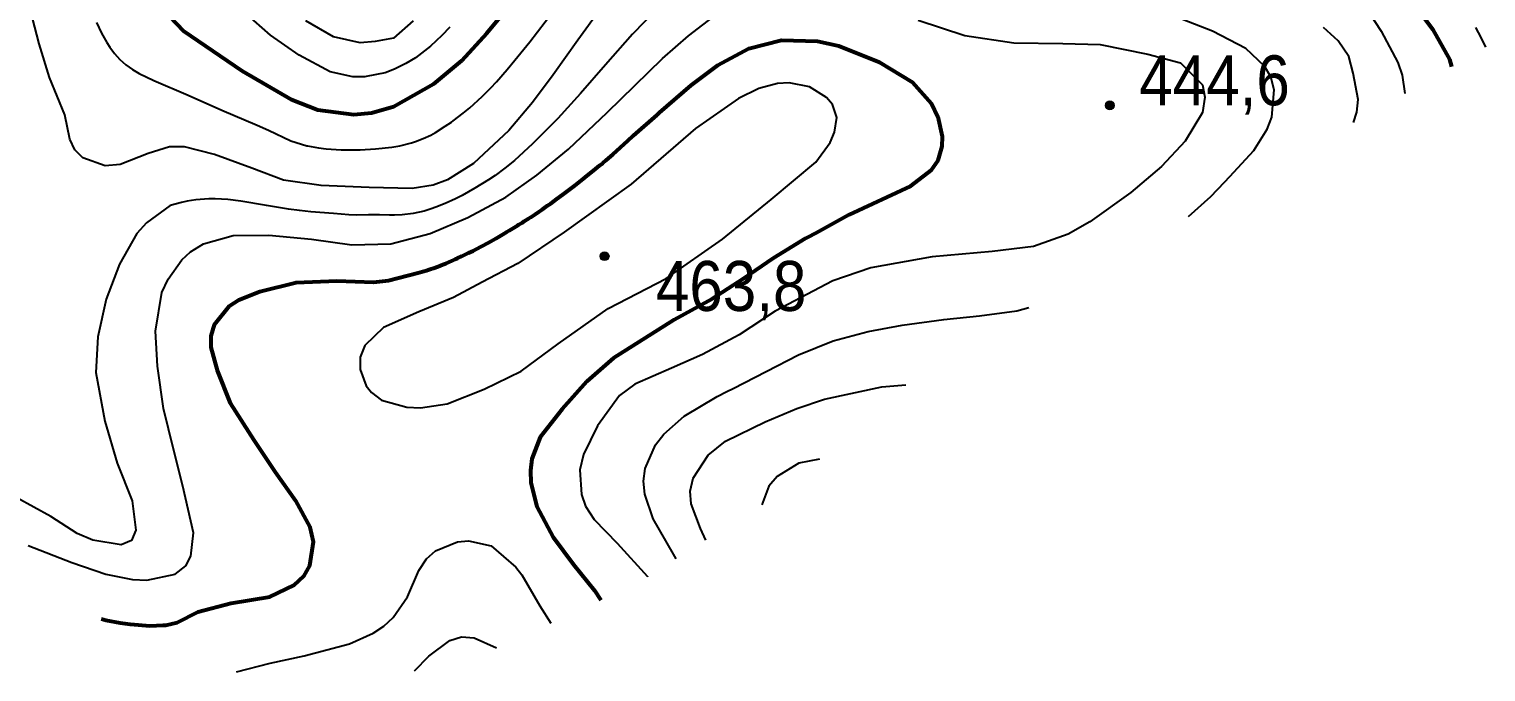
# Model space of a CAD drawing. Header units: metres. Extents: x 549268 to 556659, y 1838059 to 1844558.
# Drawn here: x 554968.8 to 555464.3, y 1838059.4 to 1838278 of the extents above; entities that cross this region are included whole.
import ezdxf

# ---------------------------------------------------------------- set-up
doc = ezdxf.new("R2010")
doc.units = ezdxf.units.M
doc.header["$LTSCALE"] = 0.8
for name, color, linetype, lineweight in [('1', 7, 'Continuous', 25), ('2', 7, 'Continuous', 53), ('5', 7, 'Continuous', 13)]:
    doc.layers.add(name, color=color, linetype=linetype, lineweight=lineweight)

msp = doc.modelspace()

# ---------------------------------------------------------------- hatches: boundary and pattern name
at = {"layer": '5'}
for points in [[(555337.94, 1838252.08, 1), (555334.94, 1838252.08, 1)], [(555166.07, 1838200.77, 1), (555163.07, 1838200.77, 1)]]:
    msp.add_hatch(color=256, dxfattribs=at).paths.add_polyline_path(points)

# ---------------------------------------------------------------- linework, layer by layer
at = {"layer": '1'}
for points in [[(555263.7, 1838367.27), (555267.13, 1838365.03), (555272.39, 1838358.59), (555279.7, 1838342.64), (555286.76, 1838333.41), (555295, 1838325.57), (555305.2, 1838320.31), (555311.82, 1838318.55), (555312.56, 1838318.41), (555325.29, 1838317.16), (555336.81, 1838316.81), (555350.39, 1838315.75), (555364.13, 1838313.63), (555375.82, 1838311.03), (555387.63, 1838307.72), (555399.21, 1838304), (555411.4, 1838298.27), (555420.03, 1838290.18), (555421.91, 1838287.7), (555422.29, 1838287.16), (555428.77, 1838277.36), (555434.45, 1838266.7), (555435.86, 1838262.38), (555436.73, 1838256.17)], [(555163.31, 1838285.02), (555155.45, 1838274.21), (555147.1, 1838262.48), (555140.1, 1838253.08), (555131.94, 1838243.56), (555120.03, 1838232.31), (555111.09, 1838226.75), (555106.23, 1838224.94), (555099.15, 1838223.79), (555084.51, 1838224.14), (555068.21, 1838224.87), (555055.37, 1838226.62), (555044.58, 1838230.73), (555031.88, 1838235.38), (555021.62, 1838237.99), (555016.52, 1838237.97), (555009.32, 1838235.7), (554999.73, 1838231.95), (554994.72, 1838231.47), (554987.12, 1838234.19), (554984.34, 1838236.93), (554982.67, 1838240.59), (554980.98, 1838248.84), (554975.76, 1838261.57), (554972.18, 1838272.99), (554969.92, 1838281.68)], [(554991.74, 1838280.23), (554993.43, 1838276.64), (554995.23, 1838273.44), (554996.23, 1838271.89), (554997.86, 1838269.68), (554999.69, 1838267.65), (555000.67, 1838266.72), (555001.71, 1838265.86), (555003.93, 1838264.3), (555006.3, 1838262.93), (555011.26, 1838260.54), (555022.88, 1838255.51), (555034.36, 1838250.41), (555046.37, 1838245.38), (555050.22, 1838243.67), (555057.82, 1838240.05), (555063.28, 1838238.34), (555063.5, 1838238.29), (555067.29, 1838237.6), (555069.84, 1838237.3), (555074.97, 1838236.99), (555078.85, 1838236.95), (555081.44, 1838237), (555086.62, 1838237.28), (555092.17, 1838237.86), (555094.91, 1838238.32), (555098.93, 1838239.31), (555100.26, 1838239.75), (555102.87, 1838240.77), (555105.41, 1838241.99), (555107.07, 1838242.91), (555110.31, 1838244.97), (555112.49, 1838246.41), (555113.09, 1838246.83), (555116.51, 1838249.41), (555118.7, 1838251.24), (555122.91, 1838255.12), (555125.87, 1838258.09), (555127.78, 1838260.12), (555131.48, 1838264.3), (555134.07, 1838267.4), (555139.09, 1838273.73), (555146.93, 1838283.9)], [(555182.34, 1838284.76), (555174.07, 1838276.26), (555164.93, 1838265.89), (555156.37, 1838256.16), (555148.62, 1838247.6), (555140.77, 1838239.7), (555140.06, 1838239.02), (555133.9, 1838233.34), (555130.67, 1838230.68), (555127.38, 1838228.27), (555125.11, 1838226.75), (555120.47, 1838223.89), (555116.07, 1838221.42), (555113.82, 1838220.26), (555110.38, 1838218.67), (555107.2, 1838217.42), (555105.59, 1838216.87), (555103.14, 1838216.15), (555099.41, 1838215.32), (555095.66, 1838214.84), (555093.14, 1838214.7), (555091.44, 1838214.69), (555088.02, 1838214.85), (555084.88, 1838214.88), (555084.28, 1838214.84), (555080.29, 1838214.78), (555077.62, 1838214.89), (555072.3, 1838215.29), (555064.64, 1838215.91), (555060.83, 1838216.29), (555057.07, 1838216.77), (555049.56, 1838217.99), (555040.83, 1838219.51), (555036.45, 1838220.07), (555032.09, 1838220.33), (555029.91, 1838220.32), (555025.53, 1838219.95), (555022.62, 1838219.47), (555020.69, 1838219.05), (555016.82, 1838218.04), (555008.69, 1838212.15), (555005.51, 1838208.5), (554999.57, 1838198.08), (554994.98, 1838186.2), (554992.18, 1838173.39)], [(555111.93, 1838278.63), (555109.15, 1838275.85), (555105.33, 1838272.27), (555103.33, 1838270.58), (555100.2, 1838268.26), (555096.94, 1838266.29), (555094.67, 1838265.13), (555093.11, 1838264.43), (555089.89, 1838263.17), (555083.43, 1838261.85), (555082.97, 1838261.81), (555078.98, 1838261.8), (555071.17, 1838263.47), (555060.68, 1838269.2), (555050.87, 1838275.93), (555042.38, 1838283.44)], [(555099.47, 1838280.87), (555092.8, 1838274.97), (555086.52, 1838273.79), (555081.43, 1838273.4), (555072.4, 1838275.37), (555062.99, 1838280.87)], [(555118.08, 1838213.98), (555131, 1838220.9), (555141.52, 1838228.39), (555152.27, 1838237.2), (555165.43, 1838249.7), (555184.27, 1838268.03), (555193.07, 1838275.73), (555202.91, 1838283.2)], [(555271.25, 1838281), (555287.16, 1838275.89), (555303.81, 1838273.34), (555320.49, 1838273.14), (555333.09, 1838272.78), (555349.39, 1838269.46), (555360.52, 1838266.6), (555367.99, 1838259.02), (555368.76, 1838254.92), (555367.9, 1838249.63), (555362.01, 1838239.87), (555354.05, 1838231.25), (555343.61, 1838222.5), (555329.64, 1838212.47), (555322.22, 1838208.32), (555310.43, 1838204.08), (555296.44, 1838202.38), (555276.04, 1838200.57), (555255.12, 1838196.8), (555242.16, 1838192.44), (555222.55, 1838182.1), (555210.29, 1838174.02), (555197.87, 1838167.39), (555187.28, 1838162.71), (555174.91, 1838157.26), (555169.6, 1838153.45), (555162.12, 1838143.13), (555157.39, 1838133.35), (555156.17, 1838128.15), (555156.7, 1838119.74), (555158.12, 1838115.8), (555161.07, 1838111.21), (555168.86, 1838103.25), (555179.18, 1838091.82), (555179.21, 1838091.77)], [(555363.17, 1838214.24), (555370.73, 1838221.11), (555375.46, 1838225.99), (555377.25, 1838227.88), (555385.41, 1838236.77), (555390, 1838243.99), (555391.53, 1838248.03), (555392.33, 1838257.35), (555391.16, 1838261.78), (555389.02, 1838265.46), (555382.66, 1838271.38), (555371.33, 1838277.33), (555359.06, 1838282.07)], [(555419.37, 1838246.27), (555420.5, 1838249.72), (555420.92, 1838254.03), (555419.22, 1838263.06), (555417.69, 1838268.7), (555414.1, 1838274.08), (555409.07, 1838278.54)], [(555464.34, 1838271.9), (555462.73, 1838275.21), (555460.88, 1838278.58)], [(554968.48, 1838102.38), (554983.34, 1838096.67), (554994.86, 1838092.63), (555004, 1838090.79), (555008.85, 1838090.64), (555018.5, 1838092.7), (555022.09, 1838095.45), (555023.87, 1838098.74), (555024.76, 1838106.73), (555021.05, 1838122.6), (555017.9, 1838135.19), (555014.52, 1838148.96), (555012.46, 1838163.34), (555011.8, 1838175.27), (555013.98, 1838188.45), (555016.08, 1838192.96), (555020.75, 1838199.55), (555023.71, 1838202.27), (555028.13, 1838204.96), (555038.18, 1838207.77), (555050.35, 1838207.91), (555064.92, 1838206.63), (555078.62, 1838204.7), (555091.8, 1838205.04), (555105.29, 1838208.48), (555118.08, 1838213.98)], [(555188.88, 1838097.87), (555187.98, 1838099.45), (555181.12, 1838111.47), (555178.24, 1838119.87), (555177.84, 1838124.24), (555178.38, 1838128.57), (555181.88, 1838136.64), (555184.73, 1838140.28), (555191.66, 1838146.36), (555202.83, 1838153.05), (555206.17, 1838154.76), (555208.28, 1838155.85), (555219.57, 1838161.59), (555230.54, 1838167.19), (555242.36, 1838172.04), (555254.19, 1838175.18), (555265.79, 1838177.28), (555279.97, 1838179.23), (555292.15, 1838180.55), (555304.8, 1838182.22), (555308.93, 1838183.32)], [(554992.18, 1838173.39), (554991.55, 1838161.24), (554994.57, 1838144.65), (554998.74, 1838130.43), (555003.88, 1838117.58), (555005.16, 1838107.67), (555003.61, 1838104.14), (555000.11, 1838102.68), (554990.47, 1838104.16), (554985.18, 1838106.52), (554976.23, 1838112.28), (554964.64, 1838118.66), (554950.83, 1838124.16), (554935.42, 1838127.03), (554917.73, 1838125.64), (554915.81, 1838125.65)], [(555198.99, 1838104.25), (555197.17, 1838108.14), (555194.06, 1838116.6), (555193.71, 1838120.91), (555194.7, 1838125.3), (555199.81, 1838133.13), (555205.66, 1838137.88), (555219.17, 1838144.47), (555229.92, 1838149.02), (555239.36, 1838152.22), (555258.92, 1838156.31), (555267.04, 1838157.01)], [(555237.63, 1838131.73), (555230.66, 1838130.4), (555223.26, 1838125.86), (555220.43, 1838122.53), (555218.05, 1838116.28)], [(555039.4, 1838059.43), (555050.8, 1838062.43), (555062.39, 1838064.9), (555077.8, 1838068.99), (555085.89, 1838072.54), (555089.53, 1838074.98), (555092.65, 1838077.86), (555097.49, 1838084.91), (555101.37, 1838093.93), (555103.98, 1838097.91), (555107.01, 1838100.55), (555114.51, 1838103.63), (555118.25, 1838103.95), (555125.95, 1838102.3), (555134.41, 1838095.02), (555136.38, 1838092.43), (555142.59, 1838081.89), (555146.23, 1838075.98)], [(555099.91, 1838059.73), (555104.83, 1838064.76), (555111.93, 1838070.11), (555115.91, 1838071.32), (555120.23, 1838071.03), (555127.84, 1838067.55)]]:
    msp.add_lwpolyline(points, dxfattribs=at)
msp.add_lwpolyline([(555150.82, 1838208.96), (555135.01, 1838198.36), (555122.91, 1838191.94), (555113.15, 1838186.71), (555101.34, 1838181.86), (555089.31, 1838176.52), (555083.03, 1838170.38), (555081.44, 1838166.48), (555081.38, 1838162.21), (555083.43, 1838156.73), (555085.23, 1838154.44), (555088.68, 1838151.86), (555097.28, 1838149.42), (555101.9, 1838149.24), (555110.99, 1838150.56), (555123.62, 1838155.55), (555136.22, 1838161.7), (555148.78, 1838170.94), (555165.82, 1838182.96), (555185.56, 1838193.18), (555204.64, 1838206.56), (555221.19, 1838220.03), (555236.4, 1838232.81), (555241.28, 1838239.5), (555242.81, 1838242.94), (555243.52, 1838247.92), (555242.04, 1838252.32), (555240.03, 1838254.81), (555234.32, 1838258.42), (555227.3, 1838259.79), (555223.38, 1838259.51), (555217.01, 1838257.78), (555210.09, 1838254.42), (555195.53, 1838244.16), (555173.64, 1838225.32)], close=True, dxfattribs=at)
at = {"layer": '2'}
for points in [[(555014.26, 1838284.82), (555021.28, 1838277.46), (555041.34, 1838263.79), (555058.04, 1838254.03), (555067, 1838250.58), (555079.26, 1838248.94), (555085.4, 1838249.53), (555092.86, 1838251.71), (555106.51, 1838259.46), (555116.02, 1838267.37), (555124.49, 1838276.64), (555139.07, 1838294.18)], [(555439.43, 1838287.01), (555446.29, 1838277.83), (555451.93, 1838267.79), (555452.68, 1838265.26)], [(555150.34, 1838221.77), (555151.69, 1838222.8), (555154.39, 1838224.87), (555157.25, 1838227.09), (555158.67, 1838228.21), (555160.78, 1838229.9), (555162.89, 1838231.61), (555163.93, 1838232.48), (555165.13, 1838233.49), (555165.92, 1838234.16), (555167.5, 1838235.53), (555169.84, 1838237.61), (555171.39, 1838239.01), (555172.41, 1838239.96), (555174.44, 1838241.86), (555182.43, 1838248.88), (555183.28, 1838249.63), (555194.06, 1838258.9), (555203.14, 1838265.8), (555213.65, 1838271.46), (555224.8, 1838274.26), (555236.99, 1838273.96), (555244.24, 1838272.33), (555258.12, 1838266.8), (555269.29, 1838259.98), (555275.77, 1838252.68), (555277.97, 1838248.2), (555279.42, 1838241.44), (555279.33, 1838238.04), (555277.97, 1838233.32), (555275.58, 1838229.91), (555268.67, 1838224.63), (555247.63, 1838214.84), (555236.38, 1838208.62), (555233.64, 1838207.2), (555232.92, 1838206.81), (555222.03, 1838200.1), (555211.93, 1838193.18), (555201.1, 1838186.17), (555188.28, 1838179.13), (555167.65, 1838166.16), (555158.55, 1838158.2), (555150.1, 1838148.77), (555142.66, 1838139.2), (555139.87, 1838131.86), (555139.34, 1838127.95), (555139.46, 1838123.76), (555141.47, 1838115.61), (555147.04, 1838105.2), (555153.96, 1838095.99), (555161.12, 1838087.09), (555163.24, 1838083.77)], [(554993.32, 1838077.42), (554994.86, 1838077.06), (554999.82, 1838076.14), (555003.16, 1838075.67), (555009.9, 1838075.04), (555014.38, 1838075.3), (555015.35, 1838075.33), (555019.12, 1838076.25), (555026.31, 1838079.84), (555037.5, 1838082.76), (555050.67, 1838084.98), (555059.01, 1838088.87), (555062.25, 1838092.02), (555064.26, 1838095.58), (555065.53, 1838103.69), (555064.45, 1838108.6), (555059.58, 1838117.57), (555052.6, 1838127.34), (555045.36, 1838138.2), (555037.29, 1838150.86), (555032.85, 1838161.89), (555030.7, 1838169.78), (555030.7, 1838173.73), (555031.87, 1838177.53), (555036.95, 1838183.9), (555040.17, 1838185.98), (555047.3, 1838188.77), (555059.67, 1838191.89), (555073.51, 1838192.43), (555085.92, 1838191.97), (555091.02, 1838192.5), (555101.1, 1838195.13), (555101.95, 1838195.35), (555103.16, 1838195.69), (555103.96, 1838195.93), (555104.5, 1838196.1), (555105.56, 1838196.45), (555106.35, 1838196.72), (555107.93, 1838197.3), (555109.5, 1838197.91), (555110.53, 1838198.34), (555112.6, 1838199.22), (555113.75, 1838199.73), (555114.52, 1838200.08), (555116.05, 1838200.79), (555118.32, 1838201.88), (555119.83, 1838202.64), (555120.83, 1838203.15), (555122.82, 1838204.19), (555124.92, 1838205.32), (555125.96, 1838205.9), (555127.52, 1838206.78), (555129.83, 1838208.13), (555131.37, 1838209.06), (555132.13, 1838209.53), (555133.27, 1838210.24), (555134.94, 1838211.27), (555135.36, 1838211.52), (555136.48, 1838212.19), (555137.22, 1838212.65), (555138.69, 1838213.58), (555139.43, 1838214.06), (555140.89, 1838215.02), (555142.33, 1838215.99), (555143.29, 1838216.65), (555145.19, 1838217.99), (555146.23, 1838218.73), (555148.29, 1838220.24), (555150.34, 1838221.77)]]:
    msp.add_lwpolyline(points, dxfattribs=at)
at = {"layer": '5'}
for centre in [(555336.44, 1838252.08), (555164.57, 1838200.77)]:
    msp.add_circle(centre, 1.5, dxfattribs=at)

# ---------------------------------------------------------------- texts
at = {"layer": '5', "width": 0.9}
for s, p in [('444,6', (555346.44, 1838252.09)), ('463,8', (555182.02, 1838182.16))]:
    msp.add_text(s, height=17, dxfattribs=at).set_placement(p)

doc.saveas('drawing.dxf')
